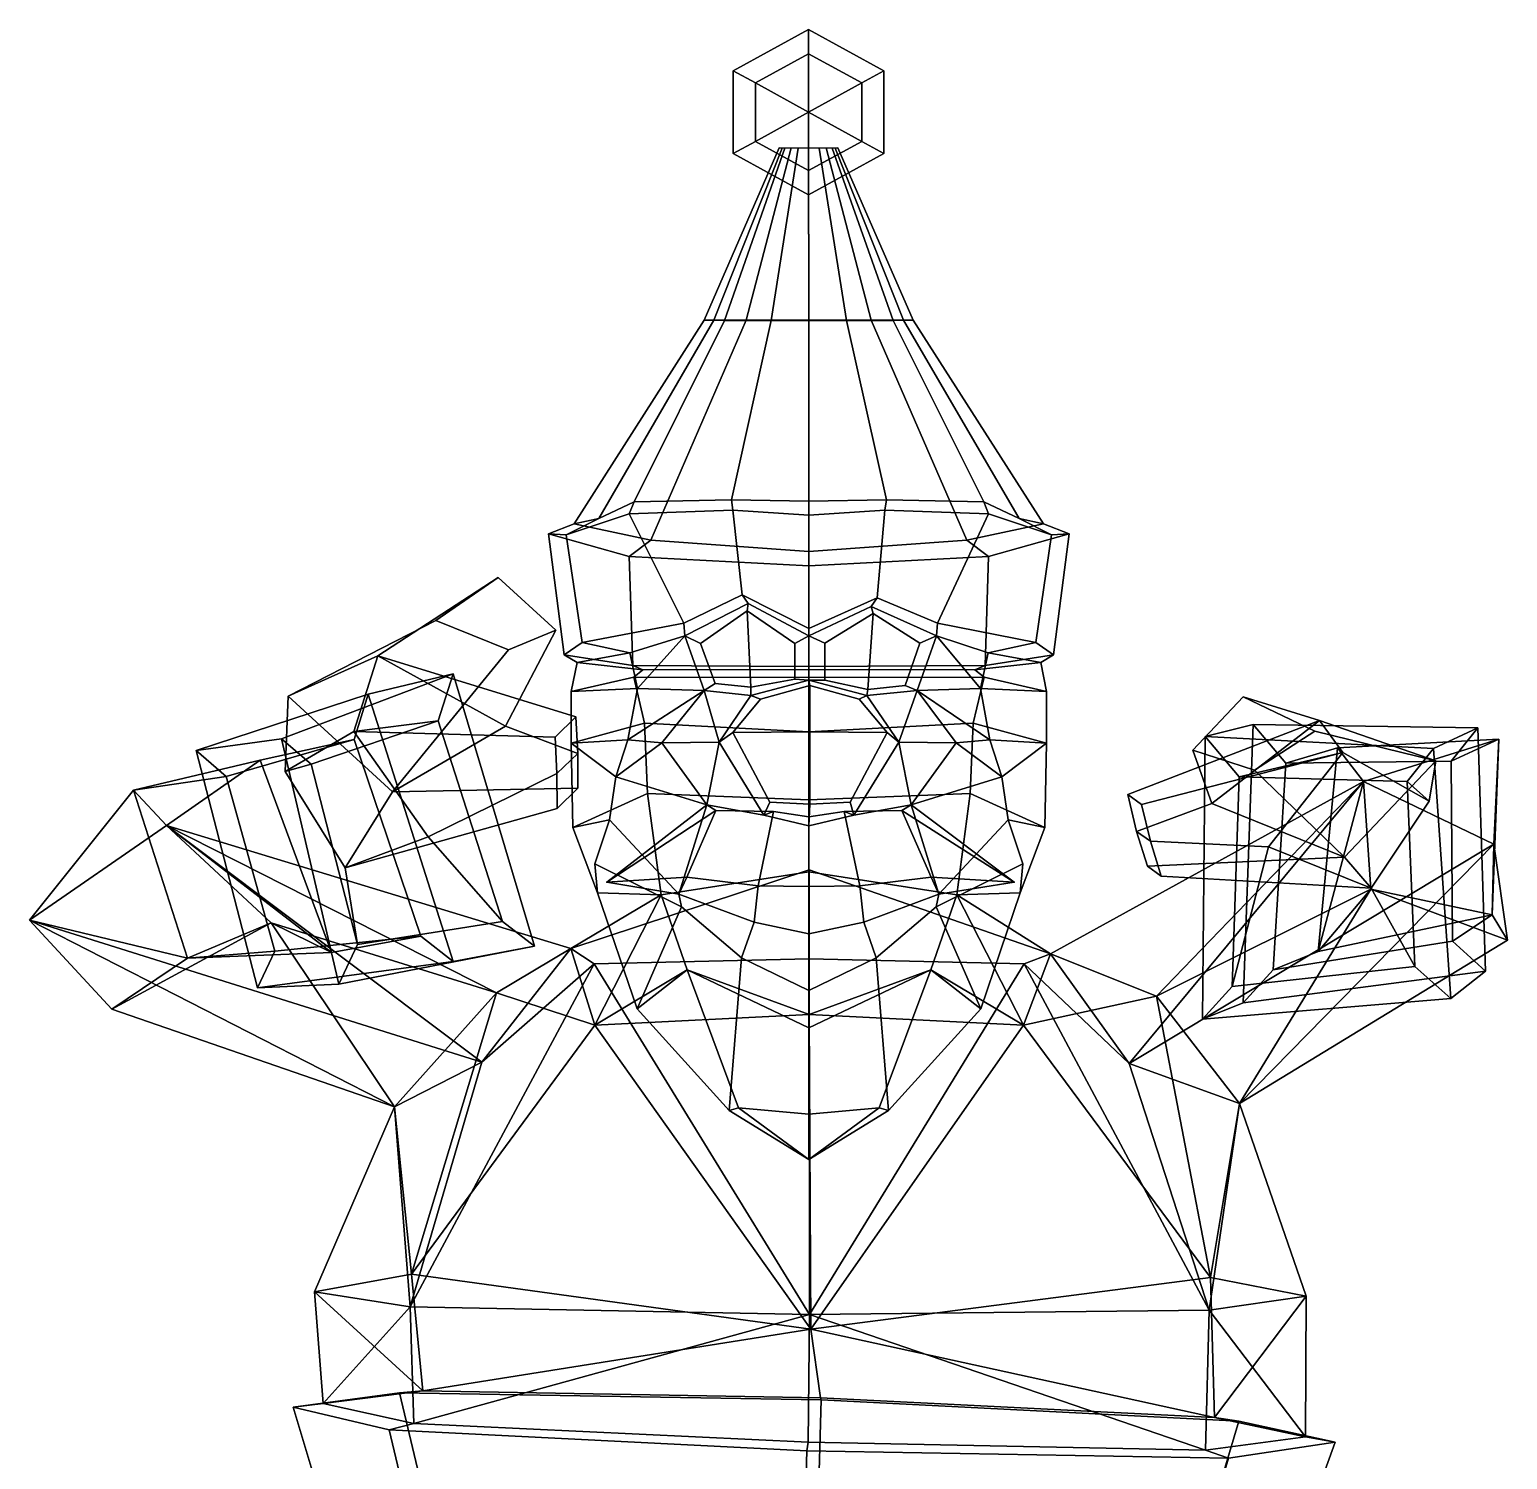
# Model space of a CAD drawing. Extents: x -201 to 177, y -160 to 389.
# Drawn here: x -201 to 176.5, y 23.5 to 388.8 of the extents above; entities that cross this region are included whole.
import ezdxf

# ---------------------------------------------------------------- set-up
doc = ezdxf.new("R2010")
doc.units = 0

msp = doc.modelspace()

# ---------------------------------------------------------------- linework, layer by layer
for p in [(-53.499561, 170.965149, 96.495125), (50.507008, 170.965149, 96.495125)]:
    msp.add_point(p)
for points in [[(-15.578745, 375.141785, 63.430351), (-1.969854, 382.606018, 63.430351), (-1.969851, 388.789612, 48.941158), (-21.21575, 378.233582, 48.941162)], [(-15.578739, 375.141785, 34.451965), (-21.21575, 378.233582, 48.941162), (-1.969851, 388.789612, 48.941158), (-1.969848, 382.606018, 34.451965)], [(11.639069, 375.141785, 63.430351), (17.276043, 378.233582, 48.941158), (-1.969851, 388.789612, 48.941158), (-1.969854, 382.606018, 63.430351)], [(11.639072, 375.141785, 34.451965), (-1.969848, 382.606018, 34.451965), (-1.969851, 388.789612, 48.941158), (17.276043, 378.233582, 48.941158)], [(-1.969855, 367.677551, 69.431976), (-1.969854, 382.606018, 63.430351), (-15.578745, 375.141785, 63.430351)], [(-1.969856, 367.677551, 28.450333), (-15.578739, 375.141785, 34.451965), (-1.969848, 382.606018, 34.451965)], [(-1.969856, 367.677551, 28.450333), (-1.969848, 382.606018, 34.451965), (11.639072, 375.141785, 34.451965)], [(-1.969855, 367.677551, 69.431976), (11.639069, 375.141785, 63.430351), (-1.969854, 382.606018, 63.430351)], [(-21.21575, 357.12149, 48.941162), (-15.578745, 360.213287, 63.430351), (-15.578745, 375.141785, 63.430351), (-21.21575, 378.233582, 48.941162)], [(-21.21575, 357.12149, 48.941162), (-21.21575, 378.233582, 48.941162), (-15.578739, 375.141785, 34.451965), (-15.578739, 360.213287, 34.451965)], [(17.276043, 357.12149, 48.941158), (17.276043, 378.233582, 48.941158), (11.639069, 375.141785, 63.430351), (11.639069, 360.213287, 63.430351)], [(17.276043, 357.12149, 48.941158), (11.639072, 360.213287, 34.451965), (11.639072, 375.141785, 34.451965), (17.276043, 378.233582, 48.941158)], [(-15.578745, 360.213287, 63.430351), (-1.969855, 367.677551, 69.431976), (-15.578745, 375.141785, 63.430351)], [(-15.578739, 360.213287, 34.451965), (-15.578739, 375.141785, 34.451965), (-1.969856, 367.677551, 28.450333)], [(11.639072, 360.213287, 34.451965), (-1.969856, 367.677551, 28.450333), (11.639072, 375.141785, 34.451965)], [(11.639069, 360.213287, 63.430351), (11.639069, 375.141785, 63.430351), (-1.969855, 367.677551, 69.431976)], [(-1.969854, 352.749054, 63.430351), (-1.969855, 367.677551, 69.431976), (-15.578745, 360.213287, 63.430351)], [(-1.969848, 352.749054, 34.451965), (-15.578739, 360.213287, 34.451965), (-1.969856, 367.677551, 28.450333)], [(-1.969848, 352.749054, 34.451965), (-1.969856, 367.677551, 28.450333), (11.639072, 360.213287, 34.451965)], [(-1.969854, 352.749054, 63.430351), (11.639069, 360.213287, 63.430351), (-1.969855, 367.677551, 69.431976)], [(-1.969851, 346.565491, 48.941158), (-1.969854, 352.749054, 63.430351), (-15.578745, 360.213287, 63.430351), (-21.21575, 357.12149, 48.941162)], [(-1.969851, 346.565491, 48.941158), (-21.21575, 357.12149, 48.941162), (-15.578739, 360.213287, 34.451965), (-1.969848, 352.749054, 34.451965)], [(-1.969851, 346.565491, 48.941158), (17.276043, 357.12149, 48.941158), (11.639069, 360.213287, 63.430351), (-1.969854, 352.749054, 63.430351)], [(-1.969851, 346.565491, 48.941158), (-1.969848, 352.749054, 34.451965), (11.639072, 360.213287, 34.451965), (17.276043, 357.12149, 48.941158)], [(-9.452437, 358.544159, 47.415455), (-6.451492, 358.563049, 43.899387), (-17.898188, 314.563049, 30.320601), (-28.615849, 314.544159, 41.662754)], [(-8.765778, 358.524811, 51.012367), (-9.452437, 358.544159, 47.415455), (-28.615849, 314.544159, 41.662754), (-26.163492, 314.524811, 53.265697)], [(-8.015762, 358.500824, 55.471481), (-8.765778, 358.524811, 51.012367), (-26.163492, 314.524811, 53.265697), (-23.484865, 314.500824, 67.64994)], [(-4.675262, 358.489166, 57.636448), (-8.015762, 358.500824, 55.471481), (-23.484865, 314.500824, 67.64994), (-11.554507, 314.489166, 74.633705)], [(-6.451492, 358.563049, 43.899387), (-1.97984, 358.575806, 41.530643), (-1.928, 314.575806, 22.679499), (-17.898188, 314.563049, 30.320601)], [(-1.97984, 358.482361, 58.899921), (-4.675262, 358.489166, 57.636448), (-11.554507, 314.489166, 74.633705), (-1.928, 314.482361, 78.709419)], [(2.491812, 358.563049, 43.899387), (14.042187, 314.563049, 30.320601), (-1.928, 314.575806, 22.679499), (-1.97984, 358.575806, 41.530643)], [(-1.97984, 358.482361, 58.899921), (-1.928, 314.482361, 78.709419), (7.698507, 314.489166, 74.633705), (0.715582, 358.489166, 57.636448)], [(0.715582, 358.489166, 57.636448), (7.698507, 314.489166, 74.633705), (19.628866, 314.500824, 67.64994), (4.056083, 358.500824, 55.471481)], [(5.49276, 358.544159, 47.415455), (24.759855, 314.544159, 41.662754), (14.042187, 314.563049, 30.320601), (2.491812, 358.563049, 43.899387)], [(4.056083, 358.500824, 55.471481), (19.628866, 314.500824, 67.64994), (22.307491, 314.524811, 53.265697), (4.806098, 358.524811, 51.012367)], [(4.806098, 358.524811, 51.012367), (22.307491, 314.524811, 53.265697), (24.759855, 314.544159, 41.662754), (5.49276, 358.544159, 47.415455)], [(-42.271126, 258.302338, 16.319864), (-61.859039, 262.550781, 37.509758), (-28.615849, 314.544159, 41.662754), (-17.898188, 314.563049, 30.320601)], [(-61.859039, 262.550781, 37.509758), (-55.5891, 263.85083, 60.679428), (-26.163492, 314.524811, 53.265697), (-28.615849, 314.544159, 41.662754)], [(-55.5891, 263.85083, 60.679428), (-46.548569, 268.130646, 88.605896), (-23.484865, 314.500824, 67.64994), (-26.163492, 314.524811, 53.265697)], [(-46.548569, 268.130646, 88.605896), (-21.688263, 268.646545, 101.565422), (-11.554507, 314.489166, 74.633705), (-23.484865, 314.500824, 67.64994)], [(-1.9, 255.407593, -2.974264), (-42.271126, 258.302338, 16.319864), (-17.898188, 314.563049, 30.320601), (-1.928, 314.575806, 22.679499)], [(-1.9, 268.329163, 108.993706), (-1.928, 314.482361, 78.709419), (-11.554507, 314.489166, 74.633705), (-21.688263, 268.646545, 101.565422)], [(-1.9, 255.407593, -2.974264), (-1.928, 314.575806, 22.679499), (14.042187, 314.563049, 30.320601), (38.471123, 258.302338, 16.319864)], [(-1.9, 268.329163, 108.993706), (17.88826, 268.646545, 101.565422), (7.698507, 314.489166, 74.633705), (-1.928, 314.482361, 78.709419)], [(42.748573, 268.130646, 88.605896), (19.628866, 314.500824, 67.64994), (7.698507, 314.489166, 74.633705), (17.88826, 268.646545, 101.565422)], [(38.471123, 258.302338, 16.319864), (14.042187, 314.563049, 30.320601), (24.759855, 314.544159, 41.662754), (58.059044, 262.550781, 37.509758)], [(51.789104, 263.85083, 60.679428), (22.307491, 314.524811, 53.265697), (19.628866, 314.500824, 67.64994), (42.748573, 268.130646, 88.605896)], [(58.059044, 262.550781, 37.509758), (24.759855, 314.544159, 41.662754), (22.307491, 314.524811, 53.265697), (51.789104, 263.85083, 60.679428)], [(-47.79092, 265.059784, 92.966484), (-46.548569, 268.130646, 88.605896), (-55.5891, 263.85083, 60.679428), (-63.887779, 259.687042, 61.73048)], [(-21.299599, 265.970154, 106.255333), (-21.688263, 268.646545, 101.565422), (-46.548569, 268.130646, 88.605896), (-47.79092, 265.059784, 92.966484)], [(-1.9, 264.691833, 112.282356), (-1.9, 268.329163, 108.993706), (-21.688263, 268.646545, 101.565422), (-21.299599, 265.970154, 106.255333)], [(-1.9, 264.691833, 112.282356), (17.499596, 265.970154, 106.255333), (17.88826, 268.646545, 101.565422), (-1.9, 268.329163, 108.993706)], [(17.499596, 265.970154, 106.255333), (43.990925, 265.059784, 92.966484), (42.748573, 268.130646, 88.605896), (17.88826, 268.646545, 101.565422)], [(43.990925, 265.059784, 92.966484), (60.08778, 259.687042, 61.73048), (51.789104, 263.85083, 60.679428), (42.748573, 268.130646, 88.605896)], [(-33.883507, 237.161682, 96.802116), (-47.79092, 265.059784, 92.966484), (-63.887779, 259.687042, 61.73048), (-59.840714, 232.232391, 77.739914)], [(-18.942772, 244.40741, 108.592934), (-21.299599, 265.970154, 106.255333), (-47.79092, 265.059784, 92.966484), (-33.883507, 237.161682, 96.802116)], [(-1.9, 235.742004, 112.074959), (-1.9, 264.691833, 112.282356), (-21.299599, 265.970154, 106.255333), (-18.942772, 244.40741, 108.592934)], [(-1.9, 235.742004, 112.074959), (15.546495, 243.599976, 108.592934), (17.499596, 265.970154, 106.255333), (-1.9, 264.691833, 112.282356)], [(15.546495, 243.599976, 108.592934), (30.955547, 237.161682, 96.802124), (43.990925, 265.059784, 92.966484), (17.499596, 265.970154, 106.255333)], [(30.955547, 237.161682, 96.802124), (56.040722, 232.232391, 77.739914), (60.08778, 259.687042, 61.73048), (43.990925, 265.059784, 92.966484)], [(-63.887779, 259.687042, 61.73048), (-55.5891, 263.85083, 60.679428), (-61.859039, 262.550781, 37.509758), (-68.413467, 259.932465, 35.851646)], [(-68.413467, 259.932465, 35.851646), (-61.859039, 262.550781, 37.509758), (-42.271126, 258.302338, 16.319864), (-47.799843, 254.167389, 12.511164)], [(64.613472, 259.932465, 35.851646), (43.999844, 254.167389, 12.511164), (38.471123, 258.302338, 16.319864), (58.059044, 262.550781, 37.509758)], [(60.08778, 259.687042, 61.73048), (64.613472, 259.932465, 35.851646), (58.059044, 262.550781, 37.509758), (51.789104, 263.85083, 60.679428)], [(-59.840714, 232.232391, 77.739914), (-63.887779, 259.687042, 61.73048), (-68.413467, 259.932465, 35.851646), (-64.414131, 229.068604, 40.018829)], [(-64.414131, 229.068604, 40.018829), (-68.413467, 259.932465, 35.851646), (-47.799843, 254.167389, 12.511164), (-46.904514, 226.330261, 13.866787)], [(-47.799843, 254.167389, 12.511164), (-42.271126, 258.302338, 16.319864), (-1.9, 255.407593, -2.974264), (-1.9, 251.79187, -7.526243)], [(43.999844, 254.167389, 12.511164), (-1.9, 251.79187, -7.526243), (-1.9, 255.407593, -2.974264), (38.471123, 258.302338, 16.319864)], [(60.614136, 229.068604, 40.018829), (43.104519, 226.330261, 13.866787), (43.999844, 254.167389, 12.511164), (64.613472, 259.932465, 35.851646)], [(56.040722, 232.232391, 77.739914), (60.614136, 229.068604, 40.018829), (64.613472, 259.932465, 35.851646), (60.08778, 259.687042, 61.73048)], [(-46.904514, 226.330261, 13.866787), (-47.799843, 254.167389, 12.511164), (-1.9, 251.79187, -7.526243), (-1.9, 226.044067, -5.901319)], [(43.104519, 226.330261, 13.866787), (-1.9, 226.044067, -5.901319), (-1.9, 251.79187, -7.526243), (43.999844, 254.167389, 12.511164)], [(-97.165146, 237.847229, 171.040405), (-81.231758, 248.82666, 166.18721), (-111.979294, 228.804993, 116.888763), (-134.876541, 218.508606, 138.853897)], [(-66.534943, 235.380127, 166.807632), (-79.369972, 210.830658, 126.94278), (-111.979294, 228.804993, 116.888763), (-81.231758, 248.82666, 166.18721)], [(-78.632393, 230.338501, 178.759048), (-66.534943, 235.380127, 166.807632), (-81.231758, 248.82666, 166.18721), (-97.165146, 237.847229, 171.040405)], [(-18.942772, 244.40741, 108.592934), (-33.883507, 237.161682, 96.802116), (-33.590797, 233.864807, 94.976685), (-17.374081, 242.192871, 107.094673)], [(-17.632929, 240.297668, 104.469688), (-17.374081, 242.192871, 107.094673), (-33.590797, 233.864807, 94.976685), (-29.570061, 231.928955, 94.654114)], [(-1.9, 235.742004, 112.074959), (-18.942772, 244.40741, 108.592934), (-17.374081, 242.192871, 107.094673), (-1.9, 233.860413, 109.102097)], [(-17.632929, 240.297668, 104.469688), (-5.485055, 231.925781, 106.095718), (-1.9, 233.860413, 109.102097), (-17.374081, 242.192871, 107.094673)], [(-1.9, 235.742004, 112.074959), (-1.9, 233.860413, 109.102097), (13.977801, 241.385437, 107.094673), (15.546495, 243.599976, 108.592934)], [(15.546495, 243.599976, 108.592934), (13.977801, 241.385437, 107.094673), (30.662834, 233.864807, 94.976685), (30.955547, 237.161682, 96.802124)], [(-78.632393, 230.338501, 178.759048), (-97.165146, 237.847229, 171.040405), (-134.876541, 218.508606, 138.853897), (-108.27639, 194.067078, 139.366882)], [(-16.733572, 220.804565, 102.64016), (-17.632929, 240.297668, 104.469688), (-29.570061, 231.928955, 94.654114), (-25.823059, 221.739136, 97.547935)], [(-5.485055, 231.925781, 106.095718), (-17.632929, 240.297668, 104.469688), (-16.733572, 220.804565, 102.64016), (-5.485055, 222.808533, 106.939919)], [(14.484674, 239.602539, 104.268639), (13.977801, 241.385437, 107.094673), (-1.9, 233.860413, 109.102097), (2.138192, 232.045044, 106.276031)], [(2.138192, 232.045044, 106.276031), (2.138192, 222.540436, 107.318275), (13.16766, 220.1922, 102.009949), (14.484674, 239.602539, 104.268639)], [(13.16766, 220.1922, 102.009949), (22.729984, 221.188232, 95.723228), (26.404018, 232.048462, 92.15062), (14.484674, 239.602539, 104.268639)], [(14.484674, 239.602539, 104.268639), (26.404018, 232.048462, 92.15062), (30.662834, 233.864807, 94.976685), (13.977801, 241.385437, 107.094673)], [(-78.632393, 230.338501, 178.759048), (-108.27639, 194.067078, 139.366882), (-79.369972, 210.830658, 126.94278), (-66.534943, 235.380127, 166.807632)], [(-47.675175, 229.576508, 78.249641), (-33.590797, 233.864807, 94.976685), (-33.883507, 237.161682, 96.802116), (-59.840714, 232.232391, 77.739914)], [(43.875175, 229.576508, 78.249641), (56.040722, 232.232391, 77.739914), (30.955547, 237.161682, 96.802124), (30.662834, 233.864807, 94.976685)], [(-59.840714, 232.232391, 77.739914), (-64.414131, 229.068604, 40.018829), (-61.108589, 227.054871, 41.26128), (-47.675175, 229.576508, 78.249641)], [(-45.702423, 220.459045, 78.655991), (-33.590797, 233.864807, 94.976685), (-47.675175, 229.576508, 78.249641)], [(-28.66053, 219.898438, 98.549278), (-33.590797, 233.864807, 94.976685), (-45.702423, 220.459045, 78.655991)], [(-25.823059, 221.739136, 97.547935), (-29.570061, 231.928955, 94.654114), (-33.590797, 233.864807, 94.976685), (-28.66053, 219.898438, 98.549278)], [(-5.485055, 222.808533, 106.939919), (-1.9, 222.561096, 110.144325), (-1.9, 233.860413, 109.102097), (-5.485055, 231.925781, 106.095718)], [(2.138192, 222.540436, 107.318275), (2.138192, 232.045044, 106.276031), (-1.9, 233.860413, 109.102097), (-1.9, 222.561096, 110.144325)], [(22.729984, 221.188232, 95.723228), (25.732569, 219.898438, 98.549278), (30.662834, 233.864807, 94.976685), (26.404018, 232.048462, 92.15062)], [(25.732569, 219.898438, 98.549278), (41.90242, 220.459045, 78.655991), (30.662834, 233.864807, 94.976685)], [(41.90242, 220.459045, 78.655991), (43.875175, 229.576508, 78.249641), (30.662834, 233.864807, 94.976685)], [(56.040722, 232.232391, 77.739914), (43.875175, 229.576508, 78.249641), (57.308598, 227.054871, 41.26128), (60.614136, 229.068604, 40.018829)], [(-134.876541, 218.508606, 138.853897), (-111.979294, 228.804993, 116.888763), (-118.125465, 209.493866, 94.190239), (-135.644943, 199.201141, 113.377815)], [(-61.441185, 213.241455, 114.04332), (-66.715935, 208.049438, 105.279297), (-118.125465, 209.493866, 94.190239), (-111.979294, 228.804993, 116.888763)], [(-60.88036, 203.870758, 120.456291), (-61.441185, 213.241455, 114.04332), (-111.979294, 228.804993, 116.888763), (-79.369972, 210.830658, 126.94278)], [(-64.414131, 229.068604, 40.018829), (-46.904514, 226.330261, 13.866787), (-44.318386, 225.217773, 14.896184), (-61.108589, 227.054871, 41.26128)], [(-47.675175, 229.576508, 78.249641), (-61.108589, 227.054871, 41.26128), (-62.612999, 219.642883, 42.462151), (-45.702423, 220.459045, 78.655991)], [(-62.612999, 219.642883, 42.462151), (-61.108589, 227.054871, 41.26128), (-44.318386, 225.217773, 14.896184), (-46.630749, 223.322266, 12.67251)], [(60.614136, 229.068604, 40.018829), (57.308598, 227.054871, 41.26128), (40.518391, 225.217773, 14.896184), (43.104519, 226.330261, 13.866787)], [(58.813, 219.642883, 42.462151), (42.830746, 223.322266, 12.67251), (40.518391, 225.217773, 14.896184), (57.308598, 227.054871, 41.26128)], [(43.875175, 229.576508, 78.249641), (41.90242, 220.459045, 78.655991), (58.813, 219.642883, 42.462151), (57.308598, 227.054871, 41.26128)], [(-136.609909, 207.613678, 133.248962), (-92.766388, 224.226807, 92.431084), (-114.454132, 218.975708, 68.946381), (-158.400375, 204.595764, 108.488457)], [(-136.609909, 207.613678, 133.248962), (-129.069183, 201.096344, 127.73439), (-96.632813, 212.172882, 97.435585), (-92.766388, 224.226807, 92.431084)], [(-92.741112, 150.715637, 60.065868), (-114.454132, 218.975708, 68.946381), (-92.766388, 224.226807, 92.431084), (-72.006157, 154.599731, 85.604805)], [(-72.006157, 154.599731, 85.604805), (-92.766388, 224.226807, 92.431084), (-96.632813, 212.172882, 97.435585), (-80.126953, 160.934265, 91.640327)], [(-62.634781, 206.448975, 44.641083), (-62.612999, 219.642883, 42.462151), (-46.630749, 223.322266, 12.67251), (-43.885971, 211.625214, 11.188781)], [(-46.904514, 226.330261, 13.866787), (-1.9, 226.044067, -5.901319), (-1.9, 225.290588, -2.27502), (-44.318386, 225.217773, 14.896184)], [(-46.630749, 223.322266, 12.67251), (-44.318386, 225.217773, 14.896184), (-1.9, 225.290588, -2.27502), (-1.9, 223.248108, -2.405132)], [(-43.885971, 211.625214, 11.188781), (-46.630749, 223.322266, 12.67251), (-1.9, 223.248108, -2.405132), (-1.9, 209.371887, -0.945824)], [(-16.733572, 220.804565, 102.64016), (-16.70068, 218.617523, 104.835991), (-1.9, 222.561096, 110.144325), (-5.485055, 222.808533, 106.939919)], [(43.104519, 226.330261, 13.866787), (40.518391, 225.217773, 14.896184), (-1.9, 225.290588, -2.27502), (-1.9, 226.044067, -5.901319)], [(42.830746, 223.322266, 12.67251), (-1.9, 223.248108, -2.405132), (-1.9, 225.290588, -2.27502), (40.518391, 225.217773, 14.896184)], [(40.085972, 211.625214, 11.188781), (-1.9, 209.371887, -0.945824), (-1.9, 223.248108, -2.405132), (42.830746, 223.322266, 12.67251)], [(58.834785, 206.448975, 44.641083), (40.085972, 211.625214, 11.188781), (42.830746, 223.322266, 12.67251), (58.813, 219.642883, 42.462151)], [(-158.400375, 204.595764, 108.488457), (-114.454132, 218.975708, 68.946381), (-118.089989, 207.426239, 73.682739), (-150.76088, 197.946594, 102.908241)], [(-92.741112, 150.715637, 60.065868), (-101.019012, 157.128357, 66.224464), (-118.089989, 207.426239, 73.682739), (-114.454132, 218.975708, 68.946381)], [(-45.702423, 220.459045, 78.655991), (-62.612999, 219.642883, 42.462151), (-62.634781, 206.448975, 44.641083), (-48.144192, 207.359863, 78.504814)], [(-48.144192, 207.359863, 78.504814), (-28.66053, 219.898438, 98.549278), (-45.702423, 220.459045, 78.655991)], [(-39.490215, 206.543152, 101.72583), (-28.66053, 219.898438, 98.549278), (-48.144192, 207.359863, 78.504814)], [(-39.490215, 206.543152, 101.72583), (-24.858456, 206.696472, 104.760262), (-28.66053, 219.898438, 98.549278)], [(-16.733572, 220.804565, 102.64016), (-25.823059, 221.739136, 97.547935), (-28.66053, 219.898438, 98.549278), (-16.70068, 218.617523, 104.835991)], [(-24.858456, 206.696472, 104.760262), (-16.70068, 218.617523, 104.835991), (-28.66053, 219.898438, 98.549278)], [(-1.641618, 209.357849, 128.666168), (-1.641618, 221.174744, 124.536148), (-14.264492, 217.740479, 121.01963), (-21.34082, 209.176147, 122.216965)], [(-1.641618, 221.174744, 124.536148), (-1.9, 222.561096, 110.144325), (-16.70068, 218.617523, 104.835991), (-14.264492, 217.740479, 121.01963)], [(-1.641618, 221.174744, 124.536148), (10.981255, 217.740479, 121.01963), (12.900679, 218.617523, 104.835991), (-1.9, 222.561096, 110.144325)], [(13.16766, 220.1922, 102.009949), (2.138192, 222.540436, 107.318275), (-1.9, 222.561096, 110.144325), (12.900679, 218.617523, 104.835991)], [(-1.641618, 209.357849, 128.666168), (18.057583, 209.176147, 122.216965), (10.981255, 217.740479, 121.01963), (-1.641618, 221.174744, 124.536148)], [(13.16766, 220.1922, 102.009949), (12.900679, 218.617523, 104.835991), (25.732569, 219.898438, 98.549278), (22.729984, 221.188232, 95.723228)], [(21.058456, 206.696472, 104.760262), (25.732569, 219.898438, 98.549278), (12.900679, 218.617523, 104.835991)], [(35.690216, 206.543152, 101.72583), (25.732569, 219.898438, 98.549278), (21.058456, 206.696472, 104.760262)], [(44.344196, 207.359863, 78.504814), (41.90242, 220.459045, 78.655991), (25.732569, 219.898438, 98.549278)], [(35.690216, 206.543152, 101.72583), (44.344196, 207.359863, 78.504814), (25.732569, 219.898438, 98.549278)], [(41.90242, 220.459045, 78.655991), (44.344196, 207.359863, 78.504814), (58.834785, 206.448975, 44.641083), (58.813, 219.642883, 42.462151)], [(-108.27639, 194.067078, 139.366882), (-134.876541, 218.508606, 138.853897), (-135.644943, 199.201141, 113.377815), (-120.351395, 174.668365, 115.27729)], [(-21.34082, 209.176147, 122.216965), (-14.264492, 217.740479, 121.01963), (-16.70068, 218.617523, 104.835991), (-24.858456, 206.696472, 104.760262)], [(18.057583, 209.176147, 122.216965), (21.058456, 206.696472, 104.760262), (12.900679, 218.617523, 104.835991), (10.981255, 217.740479, 121.01963)], [(111.944626, 199.559326, 146.573013), (127.353165, 209.544586, 137.793488), (109.046463, 218.314178, 137.369629), (96.211197, 204.684631, 137.258774)], [(96.211197, 204.684631, 137.258774), (109.046463, 218.314178, 137.369629), (128.559616, 212.237885, 79.419495), (101.047699, 191.043152, 90.340401)], [(127.353165, 209.544586, 137.793488), (158.249527, 201.97937, 96.23423), (128.559616, 212.237885, 79.419495), (109.046463, 218.314178, 137.369629)], [(-135.644943, 199.201141, 113.377815), (-118.125465, 209.493866, 94.190239), (-96.632813, 212.172882, 97.435585), (-129.069183, 201.096344, 127.73439)], [(-99.12635, 182.575073, 94.382156), (-80.126953, 160.934265, 91.640327), (-96.632813, 212.172882, 97.435585), (-118.125465, 209.493866, 94.190239)], [(-60.88036, 203.870758, 120.456291), (-66.260513, 198.7005, 111.721481), (-66.715935, 208.049438, 105.279297), (-61.441185, 213.241455, 114.04332)], [(-62.198425, 184.894714, 46.003769), (-62.634781, 206.448975, 44.641083), (-43.885971, 211.625214, 11.188781), (-43.093254, 193.637543, 14.099627)], [(-43.093254, 193.637543, 14.099627), (-43.885971, 211.625214, 11.188781), (-1.9, 209.371887, -0.945824), (-1.9, 192.011841, 3.485335)], [(39.293255, 193.637543, 14.099627), (-1.9, 192.011841, 3.485335), (-1.9, 209.371887, -0.945824), (40.085972, 211.625214, 11.188781)], [(58.398434, 184.894714, 46.003769), (39.293255, 193.637543, 14.099627), (40.085972, 211.625214, 11.188781), (58.834785, 206.448975, 44.641083)], [(79.593925, 193.354187, 80.336998), (128.559616, 212.237885, 79.419495), (134.467606, 204.081909, 51.545753), (83.059776, 190.807678, 69.725693)], [(81.822098, 183.925049, 84.938423), (101.047699, 191.043152, 90.340401), (128.559616, 212.237885, 79.419495), (79.593925, 193.354187, 80.336998)], [(158.249527, 201.97937, 96.23423), (156.568787, 191.652466, 65.810074), (134.467606, 204.081909, 51.545753), (128.559616, 212.237885, 79.419495)], [(-66.260513, 198.7005, 111.721481), (-99.12635, 182.575073, 94.382156), (-118.125465, 209.493866, 94.190239), (-66.715935, 208.049438, 105.279297)], [(-60.916119, 195.023315, 126.942673), (-60.88036, 203.870758, 120.456291), (-79.369972, 210.830658, 126.94278), (-108.27639, 194.067078, 139.366882)], [(-11.916492, 191.428162, 117.381271), (-21.34082, 209.176147, 122.216965), (-24.858456, 206.696472, 104.760262), (-13.366461, 188.109436, 104.511536)], [(-1.641618, 190.906677, 122.611298), (-1.641618, 209.357849, 128.666168), (-21.34082, 209.176147, 122.216965), (-11.916492, 191.428162, 117.381271)], [(-1.641618, 190.906677, 122.611298), (8.633257, 191.428162, 117.381271), (18.057583, 209.176147, 122.216965), (-1.641618, 209.357849, 128.666168)], [(8.633257, 191.428162, 117.381271), (9.566461, 188.109436, 104.511536), (21.058456, 206.696472, 104.760262), (18.057583, 209.176147, 122.216965)], [(109.005348, 140.097229, 25.090178), (98.671623, 135.927673, 56.284576), (99.298851, 208.167358, 66.606979), (111.613258, 211.271179, 36.804539)], [(98.671623, 135.927673, 56.284576), (106.201393, 144.307861, 60.231201), (108.029694, 197.83783, 68.144859), (99.298851, 208.167358, 66.606979)], [(157.678741, 205.085144, 87.740768), (168.976547, 210.384644, 57.060318), (111.613258, 211.271179, 36.804539), (99.298851, 208.167358, 66.606979)], [(157.678741, 205.085144, 87.740768), (99.298851, 208.167358, 66.606979), (108.029694, 197.83783, 68.144859), (150.903763, 196.69989, 84.061653)], [(109.005348, 140.097229, 25.090178), (111.613258, 211.271179, 36.804539), (119.896629, 201.353943, 38.245838), (116.695961, 148.597412, 29.112171)], [(168.976547, 210.384644, 57.060318), (162.128693, 201.845398, 53.331974), (119.896629, 201.353943, 38.245838), (111.613258, 211.271179, 36.804539)], [(111.944626, 199.559326, 146.573013), (134.867477, 177.320679, 95.398636), (158.249527, 201.97937, 96.23423), (127.353165, 209.544586, 137.793488)], [(170.951859, 148.234192, 48.342697), (168.976547, 210.384644, 57.060318), (157.678741, 205.085144, 87.740768), (162.067459, 141.211853, 80.582573)], [(170.951859, 148.234192, 48.342697), (162.465836, 155.862427, 46.482456), (162.128693, 201.845398, 53.331974), (168.976547, 210.384644, 57.060318)], [(-150.76088, 197.946594, 102.908241), (-118.089989, 207.426239, 73.682739), (-142.064529, 202.122711, 47.143318), (-174.417511, 194.511475, 75.833275)], [(-142.716248, 143.987335, 103.671776), (-121.992966, 144.917847, 130.825684), (-136.609909, 207.613678, 133.248962), (-158.400375, 204.595764, 108.488457)], [(-142.716248, 143.987335, 103.671776), (-158.400375, 204.595764, 108.488457), (-150.76088, 197.946594, 102.908241), (-138.290588, 153.369537, 98.56778)], [(-142.064529, 202.122711, 47.143318), (-118.089989, 207.426239, 73.682739), (-101.019012, 157.128357, 66.224464), (-123.803566, 152.9776, 38.506351)], [(-121.992966, 144.917847, 130.825684), (-117.223282, 155.060333, 125.320557), (-129.069183, 201.096344, 127.73439), (-136.609909, 207.613678, 133.248962)], [(-60.916119, 195.023315, 126.942673), (-66.216019, 189.818054, 118.155647), (-66.260513, 198.7005, 111.721481), (-60.88036, 203.870758, 120.456291)], [(-48.144192, 207.359863, 78.504814), (-62.634781, 206.448975, 44.641083), (-51.210266, 197.836487, 77.948036)], [(-52.81601, 186.906616, 78.12674), (-51.210266, 197.836487, 77.948036), (-62.634781, 206.448975, 44.641083), (-62.198425, 184.894714, 46.003769)], [(-51.210266, 197.836487, 77.948036), (-39.490215, 206.543152, 101.72583), (-48.144192, 207.359863, 78.504814)], [(-27.993595, 190.729797, 98.608398), (-39.490215, 206.543152, 101.72583), (-51.210266, 197.836487, 77.948036)], [(-27.993595, 190.729797, 98.608398), (-24.858456, 206.696472, 104.760262), (-39.490215, 206.543152, 101.72583)], [(-13.366461, 188.109436, 104.511536), (-24.858456, 206.696472, 104.760262), (-27.993595, 190.729797, 98.608398)], [(9.566461, 188.109436, 104.511536), (24.193596, 190.729797, 98.608398), (21.058456, 206.696472, 104.760262)], [(24.193596, 190.729797, 98.608398), (35.690216, 206.543152, 101.72583), (21.058456, 206.696472, 104.760262)], [(24.193596, 190.729797, 98.608398), (47.410271, 197.836487, 77.948036), (35.690216, 206.543152, 101.72583)], [(47.410271, 197.836487, 77.948036), (44.344196, 207.359863, 78.504814), (35.690216, 206.543152, 101.72583)], [(44.344196, 207.359863, 78.504814), (47.410271, 197.836487, 77.948036), (58.834785, 206.448975, 44.641083)], [(49.016014, 186.906616, 78.12674), (58.398434, 184.894714, 46.003769), (58.834785, 206.448975, 44.641083), (47.410271, 197.836487, 77.948036)], [(85.397514, 181.404602, 74.346405), (83.059776, 190.807678, 69.725693), (134.467606, 204.081909, 51.545753), (115.535782, 179.990173, 52.251411)], [(111.944626, 199.559326, 146.573013), (96.211197, 204.684631, 137.258774), (101.047699, 191.043152, 90.340401), (134.867477, 177.320679, 95.398636)], [(115.535782, 179.990173, 52.251411), (134.467606, 204.081909, 51.545753), (108.029694, 197.83783, 68.144859), (106.201393, 144.307861, 60.231201)], [(156.568787, 191.652466, 65.810074), (150.903763, 196.69989, 84.061653), (108.029694, 197.83783, 68.144859), (134.467606, 204.081909, 51.545753)], [(133.155838, 205.282593, 4.839164), (128.141205, 153.275421, -4.825712), (116.695961, 148.597412, 29.112171), (119.896629, 201.353943, 38.245838)], [(162.128693, 201.845398, 53.331974), (174.370453, 207.45697, 19.818716), (133.155838, 205.282593, 4.839164), (119.896629, 201.353943, 38.245838)], [(128.141205, 153.275421, -4.825712), (133.155838, 205.282593, 4.839164), (139.782288, 196.689392, -47.176369)], [(174.370453, 207.45697, 19.818716), (139.782288, 196.689392, -47.176369), (133.155838, 205.282593, 4.839164)], [(174.370453, 207.45697, 19.818716), (173.072357, 180.644714, -65.789093), (139.782288, 196.689392, -47.176369)], [(162.067459, 141.211853, 80.582573), (157.678741, 205.085144, 87.740768), (150.903763, 196.69989, 84.061653), (152.911224, 149.462494, 78.578423)], [(172.610809, 162.657867, 12.403302), (174.370453, 207.45697, 19.818716), (162.128693, 201.845398, 53.331974), (162.465836, 155.862427, 46.482456)], [(172.610809, 162.657867, 12.403302), (173.072357, 180.644714, -65.789093), (174.370453, 207.45697, 19.818716)], [(-174.417511, 194.511475, 75.833275), (-142.064529, 202.122711, 47.143318), (-165.984299, 185.442444, 1.320026)], [(-123.803566, 152.9776, 38.506351), (-165.984299, 185.442444, 1.320026), (-142.064529, 202.122711, 47.143318)], [(-120.351395, 174.668365, 115.27729), (-135.644943, 199.201141, 113.377815), (-129.069183, 201.096344, 127.73439), (-117.223282, 155.060333, 125.320557)], [(134.867477, 177.320679, 95.398636), (141.753799, 169.412598, 67.756805), (156.568787, 191.652466, 65.810074), (158.249527, 201.97937, 96.23423)], [(-160.659622, 151.57428, 70.161972), (-138.290588, 153.369537, 98.56778), (-150.76088, 197.946594, 102.908241), (-174.417511, 194.511475, 75.833275)], [(-66.216019, 189.818054, 118.155647), (-120.351395, 174.668365, 115.27729), (-99.12635, 182.575073, 94.382156), (-66.260513, 198.7005, 111.721481)], [(-52.81601, 186.906616, 78.12674), (-35.101604, 167.903839, 104.917747), (-27.993595, 190.729797, 98.608398), (-51.210266, 197.836487, 77.948036)], [(49.016014, 186.906616, 78.12674), (47.410271, 197.836487, 77.948036), (24.193596, 190.729797, 98.608398), (31.301603, 167.903839, 104.917747)], [(86.856232, 141.828583, 45.598557), (139.782288, 196.689392, -47.176369), (59.834824, 152.635468, 5.070443)], [(79.86747, 124.611786, -28.047304), (59.834824, 152.635468, 5.070443), (139.782288, 196.689392, -47.176369)], [(79.86747, 124.611786, -28.047304), (139.782288, 196.689392, -47.176369), (173.072357, 180.644714, -65.789093)], [(86.856232, 141.828583, 45.598557), (141.64679, 169.216919, -5.768358), (139.782288, 196.689392, -47.176369)], [(128.141205, 153.275421, -4.825712), (139.782288, 196.689392, -47.176369), (141.64679, 169.216919, -5.768358)], [(141.753799, 169.412598, 67.756805), (152.911224, 149.462494, 78.578423), (150.903763, 196.69989, 84.061653), (156.568787, 191.652466, 65.810074)], [(-174.417511, 194.511475, 75.833275), (-165.984299, 185.442444, 1.320026), (-200.961899, 161.259644, -0.534764)], [(-160.659622, 151.57428, 70.161972), (-174.417511, 194.511475, 75.833275), (-200.961899, 161.259644, -0.534764)], [(-60.916119, 195.023315, 126.942673), (-108.27639, 194.067078, 139.366882), (-120.351395, 174.668365, 115.27729), (-66.216019, 189.818054, 118.155647)], [(-55.869884, 168.283051, 50.112881), (-62.198425, 184.894714, 46.003769), (-43.093254, 193.637543, 14.099627), (-39.614113, 167.743103, 31.855993)], [(-39.614113, 167.743103, 31.855993), (-43.093254, 193.637543, 14.099627), (-1.9, 192.011841, 3.485335), (-1.878063, 173.599609, 8.88728)], [(35.869949, 167.743103, 31.855993), (-1.878063, 173.599609, 8.88728), (-1.9, 192.011841, 3.485335), (39.293255, 193.637543, 14.099627)], [(52.069885, 168.283051, 50.112881), (35.869949, 167.743103, 31.855993), (39.293255, 193.637543, 14.099627), (58.398434, 184.894714, 46.003769)], [(81.822098, 183.925049, 84.938423), (79.593925, 193.354187, 80.336998), (83.059776, 190.807678, 69.725693), (85.397514, 181.404602, 74.346405)], [(-25.627405, 189.309143, 112.608627), (-27.993595, 190.729797, 98.608398), (-53.499561, 170.965149, 96.495125)], [(-53.499561, 170.965149, 96.495125), (-27.993595, 190.729797, 98.608398), (-35.101604, 167.903839, 104.917747)], [(-33.104607, 172.260437, 115.00264), (-25.627405, 189.309143, 112.608627), (-53.499561, 170.965149, 96.495125)], [(-10.930035, 189.046875, 112.725739), (-25.627405, 189.309143, 112.608627), (-33.104607, 172.260437, 115.00264), (-14.890987, 170.069122, 123.670204)], [(-25.627405, 189.309143, 112.608627), (-10.930035, 189.046875, 112.725739), (-13.366461, 188.109436, 104.511536), (-27.993595, 190.729797, 98.608398)], [(-14.890987, 170.069122, 123.670204), (-1.9, 169.865662, 124.353912), (-1.9, 187.632874, 115.474304), (-10.930035, 189.046875, 112.725739)], [(-1.641618, 190.906677, 122.611298), (-11.916492, 191.428162, 117.381271), (-13.366461, 188.109436, 104.511536), (-1.9, 185.322083, 110.43103)], [(-1.9, 187.632874, 115.474304), (-1.9, 185.322083, 110.43103), (-13.366461, 188.109436, 104.511536), (-10.930035, 189.046875, 112.725739)], [(-1.641618, 190.906677, 122.611298), (-1.9, 185.322083, 110.43103), (9.566461, 188.109436, 104.511536), (8.633257, 191.428162, 117.381271)], [(11.090986, 170.069122, 123.670204), (7.130035, 189.046875, 112.725739), (-1.9, 187.632874, 115.474304), (-1.9, 169.865662, 124.353912)], [(-1.9, 187.632874, 115.474304), (7.130035, 189.046875, 112.725739), (9.566461, 188.109436, 104.511536), (-1.9, 185.322083, 110.43103)], [(21.827406, 189.309143, 112.608627), (24.193596, 190.729797, 98.608398), (9.566461, 188.109436, 104.511536), (7.130035, 189.046875, 112.725739)], [(7.130035, 189.046875, 112.725739), (11.090986, 170.069122, 123.670204), (29.304607, 172.260437, 115.00264), (21.827406, 189.309143, 112.608627)], [(21.827406, 189.309143, 112.608627), (50.507008, 170.965149, 96.495125), (24.193596, 190.729797, 98.608398)], [(29.304607, 172.260437, 115.00264), (50.507008, 170.965149, 96.495125), (21.827406, 189.309143, 112.608627)], [(50.507008, 170.965149, 96.495125), (31.301603, 167.903839, 104.917747), (24.193596, 190.729797, 98.608398)], [(84.600235, 175.012695, 89.638824), (134.867477, 177.320679, 95.398636), (101.047699, 191.043152, 90.340401), (81.822098, 183.925049, 84.938423)], [(-85.410553, 124.945496, -27.472841), (-200.961899, 161.259644, -0.534764), (-165.984299, 185.442444, 1.320026)], [(-81.651154, 142.663452, 48.291748), (-62.682533, 154.03244, 1.705833), (-165.984299, 185.442444, 1.320026)], [(-81.651154, 142.663452, 48.291748), (-165.984299, 185.442444, 1.320026), (-139.28331, 160.581909, 37.622063)], [(-85.410553, 124.945496, -27.472841), (-165.984299, 185.442444, 1.320026), (-62.682533, 154.03244, 1.705833)], [(-123.803566, 152.9776, 38.506351), (-139.28331, 160.581909, 37.622063), (-165.984299, 185.442444, 1.320026)], [(-55.869884, 168.283051, 50.112881), (-56.539234, 175.648529, 81.29702), (-52.81601, 186.906616, 78.12674), (-62.198425, 184.894714, 46.003769)], [(-52.81601, 186.906616, 78.12674), (-56.539234, 175.648529, 81.29702), (-34.418434, 164.682098, 95.906563), (-35.101604, 167.903839, 104.917747)], [(49.016014, 186.906616, 78.12674), (31.301603, 167.903839, 104.917747), (30.618433, 164.682098, 95.906563), (52.739243, 175.648529, 81.29702)], [(52.069885, 168.283051, 50.112881), (58.398434, 184.894714, 46.003769), (49.016014, 186.906616, 78.12674), (52.739243, 175.648529, 81.29702)], [(-120.351395, 174.668365, 115.27729), (-117.223282, 155.060333, 125.320557), (-80.126953, 160.934265, 91.640327), (-99.12635, 182.575073, 94.382156)], [(84.600235, 175.012695, 89.638824), (81.822098, 183.925049, 84.938423), (85.397514, 181.404602, 74.346405), (88.086319, 172.461151, 78.998184)], [(88.086319, 172.461151, 78.998184), (85.397514, 181.404602, 74.346405), (115.535782, 179.990173, 52.251411), (141.753799, 169.412598, 67.756805)], [(108.082764, 114.384399, 4.265583), (79.86747, 124.611786, -28.047304), (173.072357, 180.644714, -65.789093)], [(141.753799, 169.412598, 67.756805), (115.535782, 179.990173, 52.251411), (106.201393, 144.307861, 60.231201), (152.911224, 149.462494, 78.578423)], [(176.529877, 156.142975, -31.243889), (108.082764, 114.384399, 4.265583), (173.072357, 180.644714, -65.789093)], [(172.610809, 162.657867, 12.403302), (176.529877, 156.142975, -31.243889), (173.072357, 180.644714, -65.789093)], [(-1.853932, 174.15625, 5.078217), (-1.857344, 151.380615, -46.094997), (-56.752666, 150.062042, -36.493587), (-62.682533, 154.03244, 1.705833)], [(-1.853932, 174.15625, 5.078217), (-62.682533, 154.03244, 1.705833), (-39.614113, 167.743103, 31.855993), (-1.878063, 173.599609, 8.88728)], [(-34.418434, 164.682098, 95.906563), (-56.539234, 175.648529, 81.29702), (-55.869884, 168.283051, 50.112881), (-45.791817, 138.63559, 66.107307)], [(-1.878063, 173.599609, 8.88728), (35.869949, 167.743103, 31.855993), (59.834824, 152.635468, 5.070443), (-1.853932, 174.15625, 5.078217)], [(-1.853932, 174.15625, 5.078217), (59.834824, 152.635468, 5.070443), (53.064346, 150.062042, -36.493587), (-1.857344, 151.380615, -46.094997)], [(30.618433, 164.682098, 95.906563), (41.991817, 138.63559, 66.107307), (52.069885, 168.283051, 50.112881), (52.739243, 175.648529, 81.29702)], [(84.600235, 175.012695, 89.638824), (88.086319, 172.461151, 78.998184), (141.753799, 169.412598, 67.756805), (134.867477, 177.320679, 95.398636)], [(-35.101604, 167.903839, 104.917747), (-33.104607, 172.260437, 115.00264), (-53.499561, 170.965149, 96.495125)], [(-14.890987, 170.069122, 123.670204), (-33.104607, 172.260437, 115.00264), (-35.101604, 167.903839, 104.917747), (-15.892614, 160.770081, 113.76458)], [(-1.9, 169.865662, 124.353912), (-14.890987, 170.069122, 123.670204), (-15.892614, 160.770081, 113.76458), (-1.9, 157.803284, 119.235947)], [(-1.9, 169.865662, 124.353912), (-1.9, 157.803284, 119.235947), (12.092613, 160.770081, 113.76458), (11.090986, 170.069122, 123.670204)], [(11.090986, 170.069122, 123.670204), (12.092613, 160.770081, 113.76458), (31.301603, 167.903839, 104.917747), (29.304607, 172.260437, 115.00264)], [(31.301603, 167.903839, 104.917747), (50.507008, 170.965149, 96.495125), (29.304607, 172.260437, 115.00264)], [(-62.682533, 154.03244, 1.705833), (-56.614574, 134.426819, 59.291286), (-39.614113, 167.743103, 31.855993)], [(-56.614574, 134.426819, 59.291286), (-32.955341, 148.572601, 60.032959), (-39.614113, 167.743103, 31.855993)], [(-45.791817, 138.63559, 66.107307), (-55.869884, 168.283051, 50.112881), (-39.614113, 167.743103, 31.855993), (-32.955341, 148.572601, 60.032959)], [(-19.074909, 151.618591, 115.812431), (-15.892614, 160.770081, 113.76458), (-35.101604, 167.903839, 104.917747), (-34.418434, 164.682098, 95.906563)], [(15.274906, 151.618591, 115.812431), (30.618433, 164.682098, 95.906563), (31.301603, 167.903839, 104.917747), (12.092613, 160.770081, 113.76458)], [(41.991817, 138.63559, 66.107307), (29.232119, 148.572601, 60.032959), (35.869949, 167.743103, 31.855993), (52.069885, 168.283051, 50.112881)], [(52.935226, 134.426819, 59.291286), (35.869949, 167.743103, 31.855993), (29.232119, 148.572601, 60.032959)], [(59.834824, 152.635468, 5.070443), (35.869949, 167.743103, 31.855993), (52.935226, 134.426819, 59.291286)], [(108.082764, 114.384399, 4.265583), (141.64679, 169.216919, -5.768358), (86.856232, 141.828583, 45.598557)], [(176.529877, 156.142975, -31.243889), (141.64679, 169.216919, -5.768358), (108.082764, 114.384399, 4.265583)], [(172.610809, 162.657867, 12.403302), (128.141205, 153.275421, -4.825712), (141.64679, 169.216919, -5.768358)], [(172.610809, 162.657867, 12.403302), (141.64679, 169.216919, -5.768358), (176.529877, 156.142975, -31.243889)], [(-22.260035, 112.634064, 97.859222), (-19.074909, 151.618591, 115.812431), (-34.418434, 164.682098, 95.906563), (-45.791817, 138.63559, 66.107307)], [(18.460033, 112.634064, 97.859222), (41.991817, 138.63559, 66.107307), (30.618433, 164.682098, 95.906563), (15.274906, 151.618591, 115.812431)], [(128.141205, 153.275421, -4.825712), (172.610809, 162.657867, 12.403302), (162.465836, 155.862427, 46.482456), (116.695961, 148.597412, 29.112171)], [(-107.719383, 113.529449, 12.348438), (-200.961899, 161.259644, -0.534764), (-85.410553, 124.945496, -27.472841)], [(-179.966721, 138.548828, 30.55677), (-200.961899, 161.259644, -0.534764), (-107.719383, 113.529449, 12.348438)], [(-160.659622, 151.57428, 70.161972), (-200.961899, 161.259644, -0.534764), (-179.966721, 138.548828, 30.55677)], [(-179.966721, 138.548828, 30.55677), (-107.719383, 113.529449, 12.348438), (-139.28331, 160.581909, 37.622063)], [(-160.659622, 151.57428, 70.161972), (-179.966721, 138.548828, 30.55677), (-139.28331, 160.581909, 37.622063)], [(-160.659622, 151.57428, 70.161972), (-139.28331, 160.581909, 37.622063), (-123.803566, 152.9776, 38.506351)], [(-107.719383, 113.529449, 12.348438), (-81.651154, 142.663452, 48.291748), (-139.28331, 160.581909, 37.622063)], [(-121.992966, 144.917847, 130.825684), (-72.006157, 154.599731, 85.604805), (-80.126953, 160.934265, 91.640327), (-117.223282, 155.060333, 125.320557)], [(-1.9, 143.273102, 122.178642), (-1.9, 157.803284, 119.235947), (-15.892614, 160.770081, 113.76458), (-19.074909, 151.618591, 115.812431)], [(-1.9, 143.273102, 122.178642), (15.274906, 151.618591, 115.812431), (12.092613, 160.770081, 113.76458), (-1.9, 157.803284, 119.235947)], [(-123.803566, 152.9776, 38.506351), (-101.019012, 157.128357, 66.224464), (-138.290588, 153.369537, 98.56778), (-160.659622, 151.57428, 70.161972)], [(-142.716248, 143.987335, 103.671776), (-138.290588, 153.369537, 98.56778), (-101.019012, 157.128357, 66.224464), (-92.741112, 150.715637, 60.065868)], [(170.951859, 148.234192, 48.342697), (109.005348, 140.097229, 25.090178), (116.695961, 148.597412, 29.112171), (162.465836, 155.862427, 46.482456)], [(-142.716248, 143.987335, 103.671776), (-92.741112, 150.715637, 60.065868), (-72.006157, 154.599731, 85.604805), (-121.992966, 144.917847, 130.825684)], [(-85.410553, 124.945496, -27.472841), (-62.682533, 154.03244, 1.705833), (-56.752666, 150.062042, -36.493587)], [(-81.651154, 142.663452, 48.291748), (-56.614574, 134.426819, 59.291286), (-62.682533, 154.03244, 1.705833)], [(-1.744226, 60.49794, -101.601509), (-56.752666, 150.062042, -36.493587), (-1.857344, 151.380615, -46.094997)], [(-1.9, 100.116898, 101.101158), (-1.9, 143.273102, 122.178642), (-19.074909, 151.618591, 115.812431), (-22.260035, 112.634064, 97.859222)], [(-1.9, 100.116898, 101.101158), (18.460033, 112.634064, 97.859222), (15.274906, 151.618591, 115.812431), (-1.9, 143.273102, 122.178642)], [(-1.744226, 60.49794, -101.601509), (-1.857344, 151.380615, -46.094997), (53.064346, 150.062042, -36.493587)], [(86.856232, 141.828583, 45.598557), (59.834824, 152.635468, 5.070443), (52.935226, 134.426819, 59.291286)], [(79.86747, 124.611786, -28.047304), (53.064346, 150.062042, -36.493587), (59.834824, 152.635468, 5.070443)], [(-103.731514, 62.452667, -67.031456), (-56.752666, 150.062042, -36.493587), (-1.744226, 60.49794, -101.601509)], [(-103.731514, 62.452667, -67.031456), (-85.410553, 124.945496, -27.472841), (-56.752666, 150.062042, -36.493587)], [(-1.823221, 137.163696, 67.180084), (-32.955341, 148.572601, 60.032959), (-56.614574, 134.426819, 59.291286)], [(-22.260035, 112.634064, 97.859222), (-45.791817, 138.63559, 66.107307), (-32.955341, 148.572601, 60.032959), (-19.841089, 113.326355, 81.952538)], [(-19.841089, 113.326355, 81.952538), (-32.955341, 148.572601, 60.032959), (-1.9, 133.728882, 56.009388), (-1.9, 111.6922, 77.656464)], [(-1.9, 133.728882, 56.009388), (-32.955341, 148.572601, 60.032959), (-1.823221, 137.163696, 67.180084)], [(16.041088, 113.326355, 81.952538), (-1.9, 111.6922, 77.656464), (-1.9, 133.728882, 56.009388), (29.232119, 148.572601, 60.032959)], [(-1.9, 133.728882, 56.009388), (-1.823221, 137.163696, 67.180084), (29.232119, 148.572601, 60.032959)], [(-1.823221, 137.163696, 67.180084), (52.935226, 134.426819, 59.291286), (29.232119, 148.572601, 60.032959)], [(100.370468, 61.592621, -67.483528), (-1.744226, 60.49794, -101.601509), (53.064346, 150.062042, -36.493587)], [(18.460033, 112.634064, 97.859222), (16.041088, 113.326355, 81.952538), (29.232119, 148.572601, 60.032959), (41.991817, 138.63559, 66.107307)], [(100.370468, 61.592621, -67.483528), (53.064346, 150.062042, -36.493587), (79.86747, 124.611786, -28.047304)], [(162.067459, 141.211853, 80.582573), (152.911224, 149.462494, 78.578423), (106.201393, 144.307861, 60.231201), (98.671623, 135.927673, 56.284576)], [(170.951859, 148.234192, 48.342697), (162.067459, 141.211853, 80.582573), (98.671623, 135.927673, 56.284576), (109.005348, 140.097229, 25.090178)], [(-103.440475, 70.812958, 87.192337), (-81.651154, 142.663452, 48.291748), (-107.719383, 113.529449, 12.348438)], [(-103.440475, 70.812958, 87.192337), (-56.614574, 134.426819, 59.291286), (-81.651154, 142.663452, 48.291748)], [(100.661507, 69.952896, 86.740265), (86.856232, 141.828583, 45.598557), (52.935226, 134.426819, 59.291286)], [(100.661507, 69.952896, 86.740265), (108.082764, 114.384399, 4.265583), (86.856232, 141.828583, 45.598557)], [(-1.383432, 56.737946, 116.885498), (-1.823221, 137.163696, 67.180084), (-56.614574, 134.426819, 59.291286)], [(-1.383432, 56.737946, 116.885498), (52.935226, 134.426819, 59.291286), (-1.823221, 137.163696, 67.180084)], [(-1.383432, 56.737946, 116.885498), (-56.614574, 134.426819, 59.291286), (-103.440475, 70.812958, 87.192337)], [(-1.383432, 56.737946, 116.885498), (100.661507, 69.952896, 86.740265), (52.935226, 134.426819, 59.291286)], [(-103.731514, 62.452667, -67.031456), (-107.719383, 113.529449, 12.348438), (-85.410553, 124.945496, -27.472841)], [(100.370468, 61.592621, -67.483528), (79.86747, 124.611786, -28.047304), (108.082764, 114.384399, 4.265583)], [(-103.440475, 70.812958, 87.192337), (-107.719383, 113.529449, 12.348438), (-128.202438, 66.269608, 1.52248)], [(-128.202438, 66.269608, 1.52248), (-107.719383, 113.529449, 12.348438), (-103.731514, 62.452667, -67.031456)], [(-1.9, 100.116898, 101.101158), (-22.260035, 112.634064, 97.859222), (-19.841089, 113.326355, 81.952538)], [(-1.9, 100.116898, 101.101158), (-19.841089, 113.326355, 81.952538), (-1.9, 111.6922, 77.656464)], [(-1.9, 100.116898, 101.101158), (-1.9, 111.6922, 77.656464), (16.041088, 113.326355, 81.952538)], [(-1.9, 100.116898, 101.101158), (16.041088, 113.326355, 81.952538), (18.460033, 112.634064, 97.859222)], [(125.099915, 65.202225, 0.961437), (100.370468, 61.592621, -67.483528), (108.082764, 114.384399, 4.265583)], [(100.661507, 69.952896, 86.740265), (125.099915, 65.202225, 0.961437), (108.082764, 114.384399, 4.265583)], [(-100.470375, 40.993393, 77.078484), (-103.440475, 70.812958, 87.192337), (-128.202438, 66.269608, 1.52248)], [(-100.470375, 40.993393, 77.078484), (-1.383432, 56.737946, 116.885498), (-103.440475, 70.812958, 87.192337)], [(101.710587, 34.174332, 73.494209), (100.661507, 69.952896, 86.740265), (-1.383432, 56.737946, 116.885498)], [(101.710587, 34.174332, 73.494209), (125.099915, 65.202225, 0.961437), (100.661507, 69.952896, 86.740265)], [(-100.470375, 40.993393, 77.078484), (-128.202438, 66.269608, 1.52248), (-125.981651, 37.755951, 2.322628)], [(-125.981651, 37.755951, 2.322628), (-128.202438, 66.269608, 1.52248), (-103.731514, 62.452667, -67.031456)], [(124.95137, 29.292603, -2.125926), (100.370468, 61.592621, -67.483528), (125.099915, 65.202225, 0.961437)], [(101.710587, 34.174332, 73.494209), (124.95137, 29.292603, -2.125926), (125.099915, 65.202225, 0.961437)], [(-125.981651, 37.755951, 2.322628), (-103.731514, 62.452667, -67.031456), (-102.803955, 32.648712, -77.474632)], [(-102.803955, 32.648712, -77.474632), (-103.731514, 62.452667, -67.031456), (-1.744226, 60.49794, -101.601509)], [(-102.803955, 32.648712, -77.474632), (-1.744226, 60.49794, -101.601509), (-2.117264, 27.868317, -109.428604)], [(99.377014, 25.829636, -81.058907), (-2.117264, 27.868317, -109.428604), (-1.744226, 60.49794, -101.601509)], [(99.377014, 25.829636, -81.058907), (-1.744226, 60.49794, -101.601509), (100.370468, 61.592621, -67.483528)], [(124.95137, 29.292603, -2.125926), (99.377014, 25.829636, -81.058907), (100.370468, 61.592621, -67.483528)], [(-100.470375, 40.993393, 77.078484), (1.076615, 39.26506, 105.426933), (-1.383432, 56.737946, 116.885498)], [(101.710587, 34.174332, 73.494209), (-1.383432, 56.737946, 116.885498), (1.076615, 39.26506, 105.426933)], [(-133.635208, 36.839966, 2.398399), (-106.472496, 40.480438, 85.544106), (-100.470375, 40.993393, 77.078484), (-125.981651, 37.755951, 2.322628)], [(-106.472496, 40.480438, 85.544106), (-133.635208, 36.839966, 2.398399), (-117.274796, -17.682648, -0.645615), (-93.490402, -13.928238, 82.559982)], [(-109.109436, 31.050934, -89.100899), (-133.635208, 36.839966, 2.398399), (-125.981651, 37.755951, 2.322628), (-102.803955, 32.648712, -77.474632)], [(1.230766, 38.747681, 117.701859), (1.076615, 39.26506, 105.426933), (-100.470375, 40.993393, 77.078484), (-106.472496, 40.480438, 85.544106)], [(-0.2576, -16.136368, 114.92511), (1.230766, 38.747681, 117.701859), (-106.472496, 40.480438, 85.544106), (-93.490402, -13.928238, 82.559982)], [(-0.2576, -16.136368, 114.92511), (91.996635, -20.184265, 79.27166), (107.903252, 33.250076, 81.743645), (1.230766, 38.747681, 117.701859)], [(1.230766, 38.747681, 117.701859), (107.903252, 33.250076, 81.743645), (101.710587, 34.174332, 73.494209), (1.076615, 39.26506, 105.426933)], [(-117.274796, -17.682648, -0.645615), (-133.635208, 36.839966, 2.398399), (-109.109436, 31.050934, -89.100899), (-96.127342, -23.357742, -92.085022)], [(132.54129, 27.862488, -2.320393), (124.95137, 29.292603, -2.125926), (101.710587, 34.174332, 73.494209), (107.903252, 33.250076, 81.743645)], [(-109.109436, 31.050934, -89.100899), (-102.803955, 32.648712, -77.474632), (-2.117264, 27.868317, -109.428604), (-2.433056, 25.646347, -125.055428)], [(-96.127342, -23.357742, -92.085022), (-109.109436, 31.050934, -89.100899), (-2.433056, 25.646347, -125.055428), (-3.922945, -29.24337, -127.831459)], [(107.903252, 33.250076, 81.743645), (91.996635, -20.184265, 79.27166), (113.256355, -25.457901, -4.732483), (132.54129, 27.862488, -2.320393)], [(105.266312, 23.820572, -92.901367), (-2.433056, 25.646347, -125.055428), (-2.117264, 27.868317, -109.428604), (99.377014, 25.829636, -81.058907)], [(113.256355, -25.457901, -4.732483), (89.359695, -29.613762, -95.373352), (105.266312, 23.820572, -92.901367), (132.54129, 27.862488, -2.320393)], [(105.266312, 23.820572, -92.901367), (99.377014, 25.829636, -81.058907), (124.95137, 29.292603, -2.125926), (132.54129, 27.862488, -2.320393)], [(89.359695, -29.613762, -95.373352), (-3.922945, -29.24337, -127.831459), (-2.433056, 25.646347, -125.055428), (105.266312, 23.820572, -92.901367)]]:
    msp.add_3dface(points)

doc.saveas('drawing.dxf')
